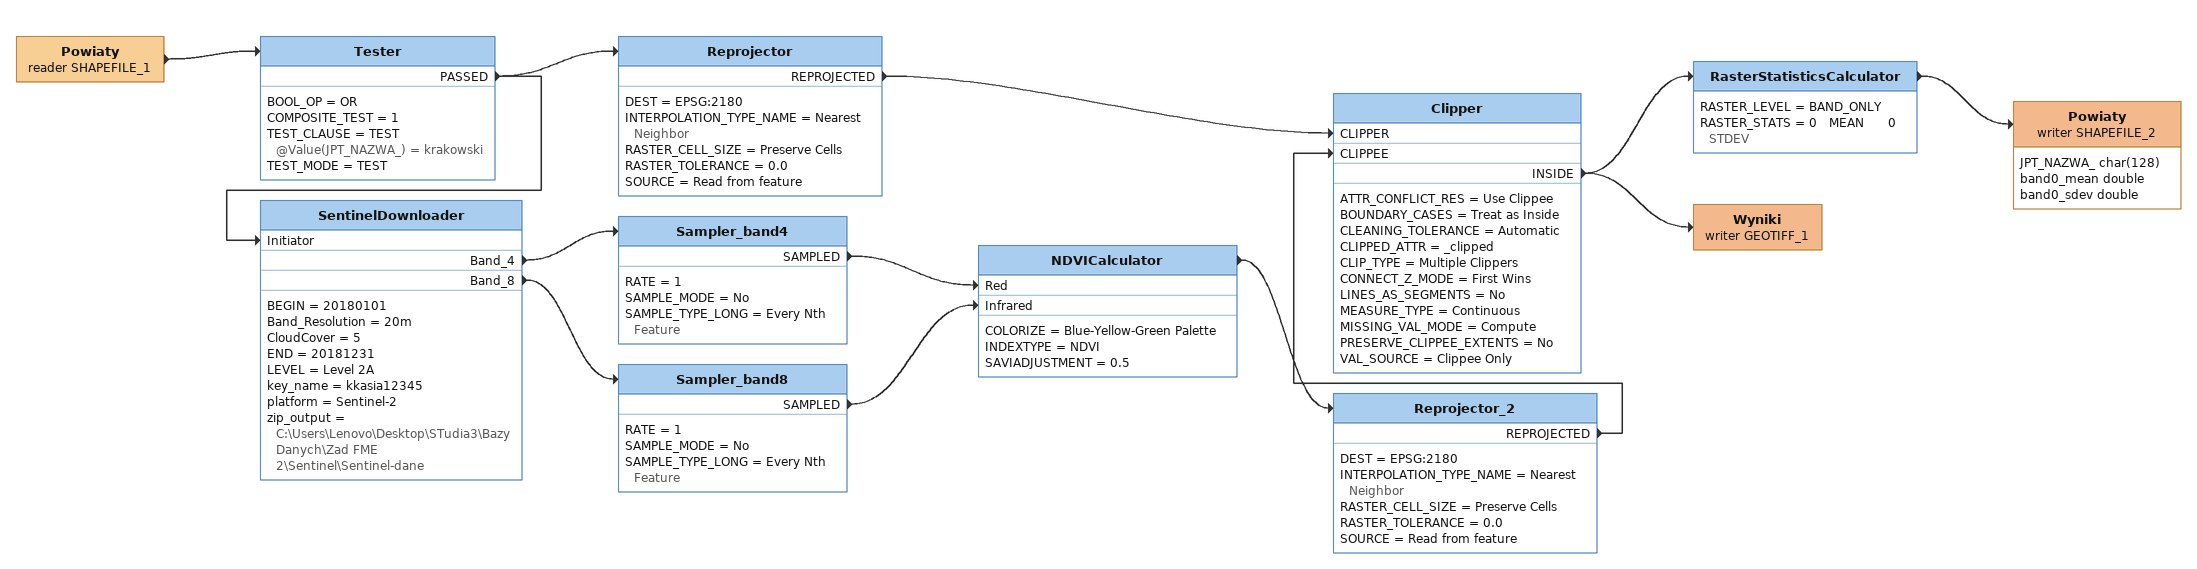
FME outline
Powiaty (reader SHAPEFILE_1)
    -> Tester
Tester
    BOOL_OP = OR
    COMPOSITE_TEST = 1
    TEST_CLAUSE = TEST @Value(JPT_NAZWA_) = krakowski
    TEST_MODE = TEST
    PASSED -> Reprojector
    PASSED -> SentinelDownloader [Initiator]
Reprojector
    DEST = EPSG:2180
    INTERPOLATION_TYPE_NAME = Nearest Neighbor
    RASTER_CELL_SIZE = Preserve Cells
    RASTER_TOLERANCE = 0.0
    SOURCE = Read from feature
    REPROJECTED -> Clipper [CLIPPER]
SentinelDownloader
    BEGIN = 20180101
    Band_Resolution = 20m
    CloudCover = 5
    END = 20181231
    LEVEL = Level 2A
    key_name = kkasia12345
    platform = Sentinel-2
    zip_output = C:\Users\Lenovo\Desktop\STudia3\BazyDanych\Zad FME 2\Sentinel\Sentinel-dane
    Band_4 -> Sampler_band4
    Band_8 -> Sampler_band8
Sampler_band4
    RATE = 1
    SAMPLE_MODE = No
    SAMPLE_TYPE_LONG = Every Nth Feature
    SAMPLED -> NDVICalculator [Red]
Sampler_band8
    RATE = 1
    SAMPLE_MODE = No
    SAMPLE_TYPE_LONG = Every Nth Feature
    SAMPLED -> NDVICalculator [Infrared]
NDVICalculator
    COLORIZE = Blue-Yellow-Green Palette
    INDEXTYPE = NDVI
    SAVIADJUSTMENT = 0.5
    -> Reprojector_2
Reprojector_2
    DEST = EPSG:2180
    INTERPOLATION_TYPE_NAME = Nearest Neighbor
    RASTER_CELL_SIZE = Preserve Cells
    RASTER_TOLERANCE = 0.0
    SOURCE = Read from feature
    REPROJECTED -> Clipper [CLIPPEE]
Clipper
    ATTR_CONFLICT_RES = Use Clippee
    BOUNDARY_CASES = Treat as Inside
    CLEANING_TOLERANCE = Automatic
    CLIPPED_ATTR = _clipped
    CLIP_TYPE = Multiple Clippers
    CONNECT_Z_MODE = First Wins
    LINES_AS_SEGMENTS = No
    MEASURE_TYPE = Continuous
    MISSING_VAL_MODE = Compute
    PRESERVE_CLIPPEE_EXTENTS = No
    VAL_SOURCE = Clippee Only
    INSIDE -> RasterStatisticsCalculator
    INSIDE -> Wyniki (writer GEOTIFF_1)
RasterStatisticsCalculator
    RASTER_LEVEL = BAND_ONLY
    RASTER_STATS = 0   MEAN      0      STDEV
    -> Powiaty (writer SHAPEFILE_2)
Powiaty (writer SHAPEFILE_2)
    attributes: JPT_NAZWA_ char(128), band0_mean double, band0_sdev double
Wyniki (writer GEOTIFF_1)
